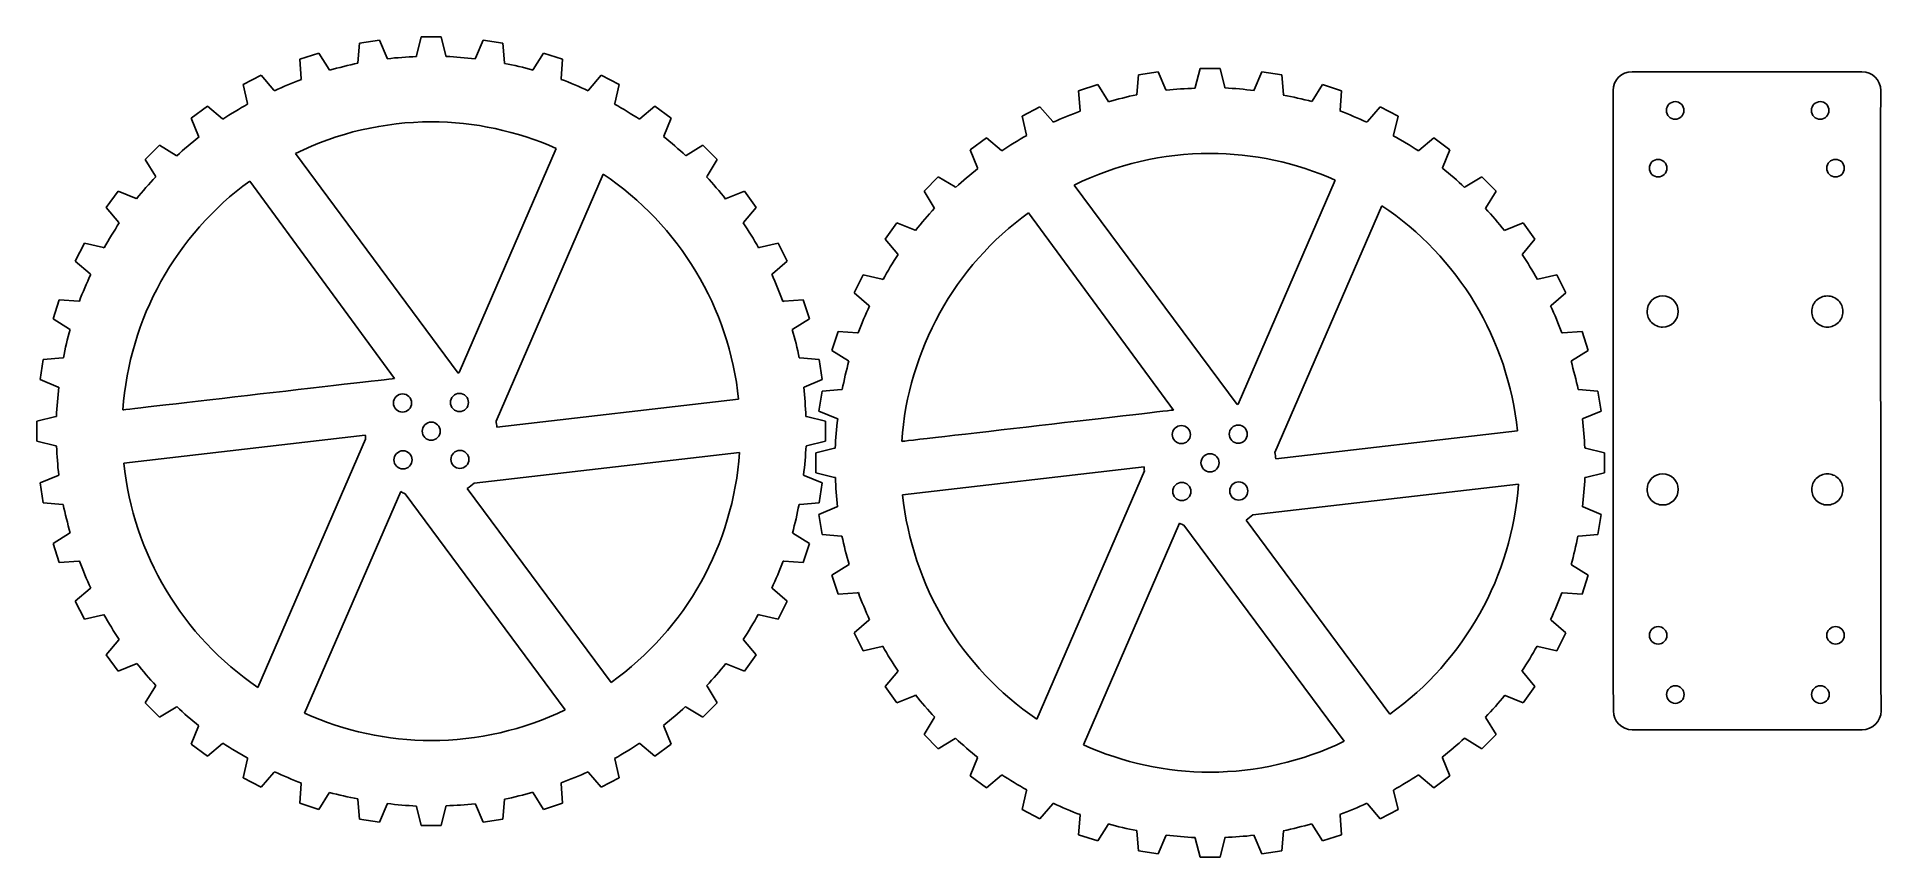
# Model space of a CAD drawing. Extents: x 3 to 297, y 165 to 295.
import ezdxf

# ---------------------------------------------------------------- set-up
doc = ezdxf.new("R2010")
doc.units = 0
doc.layers.add('Layer_1', color=7, linetype='CONTINUOUS')

msp = doc.modelspace()

# ---------------------------------------------------------------- linework, layer by layer
at = {"layer": 'Layer_1', "color": 3}
for p, q in [((54.038257, 294.44939), (53.769808, 291.346611)), ((57.203323, 294.950447), (54.038257, 294.44939)), ((58.417669, 292.082477), (57.203323, 294.950447)), ((63.860296, 295.474647), (63.109557, 292.451793)), ((63.86055, 295.474647), (63.860296, 295.474647)), ((67.06476, 295.474647), (63.86055, 295.474647)), ((67.815528, 292.451793), (67.06476, 295.474647)), ((73.721677, 294.950447), (72.507359, 292.082477)), ((76.886771, 294.44939), (73.721677, 294.950447)), ((77.155192, 291.346611), (76.886771, 294.44939)), ((47.546158, 292.890564), (44.497933, 291.90002)), ((44.497933, 291.90002), (44.718405, 288.793374)), ((49.193744, 290.248032), (47.546158, 292.890564)), ((53.769808, 291.346611), (53.774888, 291.282095)), ((58.440247, 291.98765), (58.417669, 292.082477)), ((67.822583, 292.360833), (67.815528, 292.451793)), ((72.507359, 292.082477), (72.477585, 291.957339)), ((77.146444, 291.235246), (77.155192, 291.346611)), ((83.379604, 292.890564), (81.731482, 290.248032)), ((86.427293, 291.90002), (83.379604, 292.890564)), ((86.206793, 288.793374), (86.427293, 291.90002)), ((38.329289, 289.345147), (35.47399, 287.889925)), ((40.370433, 286.992557), (38.329289, 289.345147)), ((49.23619, 290.145501), (49.193744, 290.248032)), ((86.184215, 288.699677), (86.206793, 288.793374)), ((92.595965, 289.345147), (90.554821, 286.992528)), ((95.451264, 287.889925), (92.595965, 289.345147)), ((178.286187, 289.410374), (178.017737, 286.307595)), ((181.451253, 289.911431), (178.286187, 289.410374)), ((182.665599, 287.043461), (181.451253, 289.911431)), ((188.108226, 290.435631), (187.357487, 287.412777)), ((188.10848, 290.435631), (188.108226, 290.435631)), ((191.31269, 290.435631), (188.10848, 290.435631)), ((192.063457, 287.412777), (191.31269, 290.435631)), ((197.969607, 289.911431), (196.755289, 287.043461)), ((201.134701, 289.410374), (197.969607, 289.911431)), ((201.403122, 286.307595), (201.134701, 289.410374)), ((35.47399, 287.889925), (36.177344, 284.856022)), ((40.432719, 286.89059), (40.370433, 286.992557)), ((94.74791, 284.856022), (95.451264, 287.889925)), ((171.794088, 287.851548), (168.745862, 286.861004)), ((168.745862, 286.861004), (168.966334, 283.754359)), ((173.441673, 285.209017), (171.794088, 287.851548)), ((182.688176, 286.948634), (182.665599, 287.043461)), ((187.357487, 287.412777), (187.348173, 287.287103)), ((192.070513, 287.321817), (192.063457, 287.412777)), ((201.394373, 286.19623), (201.403122, 286.307595)), ((207.627533, 287.851548), (205.979412, 285.209017)), ((210.675223, 286.861004), (207.627533, 287.851548)), ((210.454723, 283.754359), (210.675223, 286.861004)), ((29.780492, 284.401277), (27.188112, 282.517782)), ((27.188112, 282.517782), (28.357246, 279.631044)), ((32.164483, 282.397048), (29.780492, 284.401277)), ((94.699396, 284.739718), (94.74791, 284.856022)), ((101.144759, 284.401277), (98.760743, 282.397048)), ((103.737111, 282.517782), (101.144759, 284.401277)), ((102.568005, 279.631044), (103.737111, 282.517782)), ((162.577218, 284.306131), (159.72192, 282.850909)), ((159.72192, 282.850909), (160.425274, 279.817006)), ((164.618362, 281.953541), (162.577218, 284.306131)), ((168.966334, 283.754359), (168.996673, 283.629221)), ((173.484119, 285.106485), (173.441673, 285.209017)), ((210.432145, 283.660661), (210.454723, 283.754359)), ((216.843895, 284.306131), (214.802751, 281.953513)), ((219.699194, 282.850909), (216.843895, 284.306131)), ((218.995839, 279.817006), (219.699194, 282.850909)), ((32.2185, 282.33366), (32.164483, 282.397048)), ((98.760743, 282.397048), (98.69682, 282.322089)), ((102.534929, 279.577591), (102.568005, 279.631044)), ((160.425274, 279.817006), (160.456685, 279.740975)), ((164.680649, 281.851574), (164.618362, 281.953541)), ((218.947325, 279.700702), (218.995839, 279.817006)), ((22.110881, 278.181353), (19.844834, 275.915306)), ((24.778756, 276.574577), (22.110881, 278.181353)), ((24.87632, 276.490786), (24.778756, 276.574577)), ((106.14647, 276.574577), (106.062707, 276.502921)), ((108.814373, 278.181353), (106.14647, 276.574577)), ((111.08042, 275.915306), (108.814373, 278.181353)), ((154.028422, 279.362261), (151.436042, 277.478767)), ((151.436042, 277.478767), (152.605176, 274.592028)), ((156.412413, 277.358032), (154.028422, 279.362261)), ((156.46643, 277.294645), (156.412413, 277.358032)), ((223.008673, 277.358032), (222.944749, 277.283074)), ((225.392688, 279.362261), (223.008673, 277.358032)), ((227.985041, 277.478767), (225.392688, 279.362261)), ((226.815935, 274.592028), (227.985041, 277.478767)), ((19.844834, 275.915306), (21.451073, 273.246867)), ((109.474181, 273.246867), (111.08042, 275.915306)), ((226.782859, 274.538575), (226.815935, 274.592028)), ((15.508405, 270.837536), (13.62491, 268.245154)), ((18.395143, 269.668402), (15.508405, 270.837536)), ((109.390389, 273.149303), (109.474181, 273.246867)), ((115.416821, 270.837508), (112.530647, 269.668402)), ((117.300316, 268.245154), (115.416821, 270.837508)), ((146.35881, 273.142337), (144.092763, 270.876291)), ((144.092763, 270.876291), (145.699003, 268.207851)), ((149.026685, 271.535562), (146.35881, 273.142337)), ((149.124249, 271.45177), (149.026685, 271.535562)), ((233.062303, 273.142337), (230.3944, 271.535562)), ((235.32835, 270.876291), (233.062303, 273.142337)), ((233.72211, 268.207851), (235.32835, 270.876291)), ((13.62491, 268.245154), (15.628575, 265.861138)), ((18.448596, 269.635326), (18.395143, 269.668402)), ((115.296651, 265.861138), (117.300316, 268.245154)), ((145.699003, 268.207851), (145.770659, 268.124088)), ((233.638319, 268.110287), (233.72211, 268.207851)), ((115.232728, 265.806585), (115.296651, 265.861138)), ((139.756334, 265.79852), (137.87284, 263.20614)), ((142.643073, 264.629386), (139.756334, 265.79852)), ((239.664751, 265.798492), (236.778577, 264.629386)), ((241.548245, 263.20614), (239.664751, 265.798492)), ((10.135712, 262.552196), (8.681054, 259.696897)), ((13.169601, 261.848841), (10.135712, 262.552196)), ((120.789514, 262.552196), (117.755625, 261.848841)), ((122.244172, 259.696897), (120.789514, 262.552196)), ((137.87284, 263.20614), (139.876505, 260.822124)), ((142.696525, 264.59631), (142.643073, 264.629386)), ((236.778577, 264.629386), (236.67661, 264.566535)), ((239.544581, 260.822124), (241.548245, 263.20614)), ((8.681054, 259.696897), (11.033094, 257.655753)), ((13.286469, 261.800356), (13.169601, 261.848841)), ((119.892132, 257.655753), (122.244172, 259.696897)), ((239.480657, 260.76757), (239.544581, 260.822124)), ((119.790165, 257.593466), (119.892132, 257.655753)), ((134.383642, 257.513182), (132.928984, 254.657883)), ((137.417531, 256.809827), (134.383642, 257.513182)), ((137.534399, 256.761342), (137.417531, 256.809827)), ((242.003555, 256.809827), (241.926931, 256.777852)), ((245.037443, 257.513182), (242.003555, 256.809827)), ((246.492101, 254.657883), (245.037443, 257.513182)), ((6.125616, 253.527688), (5.135637, 250.479999)), ((9.23229, 253.307753), (6.125616, 253.527688)), ((9.326524, 253.28461), (9.23229, 253.307753)), ((124.799609, 253.527717), (121.692964, 253.307781)), ((125.789588, 250.480027), (124.799609, 253.527717)), ((132.928984, 254.657883), (135.281024, 252.616739)), ((244.140061, 252.616739), (246.492101, 254.657883)), ((5.135637, 250.479999), (7.778169, 248.831906)), ((123.147057, 248.831906), (125.789588, 250.480027)), ((244.038095, 252.554452), (244.140061, 252.616739)), ((123.044526, 248.78946), (123.147057, 248.831906)), ((130.373546, 248.488674), (129.383567, 245.440985)), ((133.48022, 248.268739), (130.373546, 248.488674)), ((133.574454, 248.245596), (133.48022, 248.268739)), ((245.940893, 248.268767), (245.815756, 248.238428)), ((249.047539, 248.488703), (245.940893, 248.268767)), ((250.037518, 245.441013), (249.047539, 248.488703)), ((6.67959, 244.256124), (3.576811, 243.987138)), ((6.790955, 244.247375), (6.67959, 244.256124)), ((127.348415, 243.987392), (124.245635, 244.256378)), ((129.383567, 245.440985), (132.026098, 243.792892)), ((247.394987, 243.792892), (250.037518, 245.441013)), ((3.576811, 243.987138), (3.075206, 240.822044)), ((127.850036, 240.822298), (127.348415, 243.987392)), ((247.292455, 243.750446), (247.394987, 243.792892)), ((3.075206, 240.822044), (5.943188, 239.607755)), ((124.886703, 239.585403), (124.982066, 239.60798)), ((124.982066, 239.60798), (127.850036, 240.822298)), ((127.824741, 238.948124), (127.323136, 235.78303)), ((130.92752, 239.21711), (127.824741, 238.948124)), ((131.038885, 239.208361), (130.92752, 239.21711)), ((251.596344, 238.948378), (248.493565, 239.217364)), ((252.097966, 235.783284), (251.596344, 238.948378)), ((127.323136, 235.78303), (130.191118, 234.568741)), ((249.229996, 234.568966), (252.097966, 235.783284)), ((5.573872, 234.916459), (2.551551, 234.16572)), ((2.551551, 234.16572), (2.551551, 230.960946)), ((5.665368, 234.923515), (5.573872, 234.916459)), ((128.3737, 234.165918), (125.351382, 234.916657)), ((128.3737, 230.961143), (128.3737, 234.165918)), ((249.134633, 234.546389), (249.229996, 234.568966)), ((2.551551, 230.960946), (5.573872, 230.210206)), ((125.259886, 230.203348), (125.351382, 230.210404)), ((125.351382, 230.210404), (128.3737, 230.961143)), ((129.821802, 229.877445), (126.799481, 229.126706)), ((129.913298, 229.884501), (129.821802, 229.877445)), ((252.621629, 229.126904), (249.599312, 229.877643)), ((126.799481, 229.126706), (126.799481, 225.921932)), ((252.621629, 225.922129), (252.621629, 229.126904)), ((5.943188, 225.518883), (3.075206, 224.304565)), ((3.075206, 224.304565), (3.576811, 221.139471)), ((6.038551, 225.54146), (5.943188, 225.518883)), ((124.982066, 225.519108), (124.856392, 225.548883)), ((127.850036, 224.304791), (124.982066, 225.519108)), ((126.799481, 225.921932), (129.821802, 225.171192)), ((127.348415, 221.139697), (127.850036, 224.304791)), ((249.507815, 225.164334), (249.599312, 225.17139)), ((249.599312, 225.17139), (252.621629, 225.922129)), ((3.576811, 221.139471), (6.67959, 220.870485)), ((124.134299, 220.87946), (124.245635, 220.870711)), ((124.245635, 220.870711), (127.348415, 221.139697)), ((130.191118, 220.479869), (127.323136, 219.265551)), ((127.323136, 219.265551), (127.824741, 216.100457)), ((130.286481, 220.502446), (130.191118, 220.479869)), ((252.097966, 219.265777), (249.229996, 220.480094)), ((251.596344, 216.100683), (252.097966, 219.265777)), ((7.778169, 216.294957), (5.135637, 214.646836)), ((7.8807, 216.337404), (7.778169, 216.294957)), ((123.147057, 216.294957), (123.086436, 216.319793)), ((125.789588, 214.646836), (123.147057, 216.294957)), ((127.824741, 216.100457), (130.92752, 215.831471)), ((130.92752, 215.831471), (130.991472, 215.836551)), ((248.382228, 215.840446), (248.493565, 215.831697)), ((248.493565, 215.831697), (251.596344, 216.100683)), ((5.135637, 214.646836), (6.125616, 211.599146)), ((121.598701, 211.84166), (121.692964, 211.819082)), ((124.799609, 211.599146), (125.789588, 214.646836)), ((6.125616, 211.599146), (9.23229, 211.819082)), ((121.692964, 211.819082), (124.799609, 211.599146)), ((132.026098, 211.255943), (129.383567, 209.607822)), ((129.383567, 209.607822), (130.373546, 206.560132)), ((132.12863, 211.29839), (132.026098, 211.255943)), ((250.037518, 209.607822), (247.394987, 211.255943)), ((249.047539, 206.560132), (250.037518, 209.607822)), ((11.033094, 207.47111), (8.681054, 205.429966)), ((11.135061, 207.533397), (11.033094, 207.47111)), ((122.244172, 205.429938), (119.892132, 207.471082)), ((130.373546, 206.560132), (133.48022, 206.780068)), ((133.48022, 206.780068), (133.605329, 206.810407)), ((245.846631, 206.802646), (245.940893, 206.780068)), ((245.940893, 206.780068), (249.047539, 206.560132)), ((8.681054, 205.429966), (10.135712, 202.574668)), ((10.135712, 202.574668), (13.169601, 203.278022)), ((117.638757, 203.326479), (117.755625, 203.277994)), ((117.755625, 203.277994), (120.789514, 202.574639)), ((120.789514, 202.574639), (122.244172, 205.429938)), ((135.281024, 202.432096), (132.928984, 200.390952)), ((132.928984, 200.390952), (134.383642, 197.535654)), ((135.382991, 202.494383), (135.281024, 202.432096)), ((244.140061, 202.432068), (244.032591, 202.497656)), ((246.492101, 200.390924), (244.140061, 202.432068)), ((245.037443, 197.535625), (246.492101, 200.390924)), ((15.628575, 199.265725), (13.62491, 196.881709)), ((15.692526, 199.320278), (15.628575, 199.265725)), ((117.300316, 196.881681), (115.296651, 199.265697)), ((134.383642, 197.535654), (137.417531, 198.239008)), ((241.886686, 198.287465), (242.003555, 198.23898)), ((242.003555, 198.23898), (245.037443, 197.535625)), ((13.62491, 196.881709), (15.508405, 194.289357)), ((15.508405, 194.289357), (18.395143, 195.458462)), ((112.477194, 195.491511), (112.530647, 195.458434)), ((112.530647, 195.458434), (115.416821, 194.289329)), ((115.416821, 194.289329), (117.300316, 196.881681)), ((139.876505, 194.226711), (137.87284, 191.842695)), ((139.940456, 194.281264), (139.876505, 194.226711)), ((239.544581, 194.226683), (239.469622, 194.290606)), ((241.548245, 191.842667), (239.544581, 194.226683)), ((21.451073, 191.879998), (19.844834, 189.211558)), ((21.534865, 191.977562), (21.451073, 191.879998)), ((109.474181, 191.879969), (109.402524, 191.963733)), ((111.08042, 189.21153), (109.474181, 191.879969)), ((137.87284, 191.842695), (139.756334, 189.250343)), ((239.664751, 189.250315), (241.548245, 191.842667)), ((19.844834, 189.211558), (22.110881, 186.945511)), ((22.110881, 186.945511), (24.778756, 188.552287)), ((106.048906, 188.636051), (106.14647, 188.552259)), ((106.14647, 188.552259), (108.814373, 186.945483)), ((108.814373, 186.945483), (111.08042, 189.21153)), ((139.756334, 189.250343), (142.643073, 190.419448)), ((142.643073, 190.419448), (142.744475, 190.481735)), ((236.725124, 190.452497), (236.778577, 190.41942)), ((236.778577, 190.41942), (239.664751, 189.250315)), ((28.357246, 185.49582), (27.188112, 182.609082)), ((28.390322, 185.549273), (28.357246, 185.49582)), ((103.737111, 182.609054), (102.568005, 185.495792)), ((145.699003, 186.840984), (144.092763, 184.172544)), ((145.782795, 186.938548), (145.699003, 186.840984)), ((233.72211, 186.840955), (233.650454, 186.924719)), ((235.32835, 184.172516), (233.72211, 186.840955)), ((27.188112, 182.609082), (29.780492, 180.725559)), ((29.780492, 180.725559), (32.164483, 182.729817)), ((98.706189, 182.793712), (98.760743, 182.729789)), ((98.760743, 182.729789), (101.144759, 180.725559)), ((101.144759, 180.725559), (103.737111, 182.609054)), ((144.092763, 184.172544), (146.35881, 181.906497)), ((146.35881, 181.906497), (149.026685, 183.513273)), ((230.296836, 183.597037), (230.3944, 183.513245)), ((230.3944, 183.513245), (233.062303, 181.906469)), ((233.062303, 181.906469), (235.32835, 184.172516)), ((36.177344, 180.270815), (35.47399, 177.236931)), ((36.22583, 180.387118), (36.177344, 180.270815)), ((94.74791, 180.270815), (94.715934, 180.347438)), ((95.451264, 177.236931), (94.74791, 180.270815)), ((152.605176, 180.456806), (151.436042, 177.570068)), ((152.638252, 180.510259), (152.605176, 180.456806)), ((226.815935, 180.456778), (226.753084, 180.558745)), ((227.985041, 177.57004), (226.815935, 180.456778)), ((35.47399, 177.236931), (38.329289, 175.781737)), ((38.329289, 175.781737), (40.370433, 178.134313)), ((90.493071, 178.235744), (90.554821, 178.134313)), ((90.554821, 178.134313), (92.595965, 175.781737)), ((92.595965, 175.781737), (95.451264, 177.236931)), ((151.436042, 177.570068), (154.028422, 175.686545)), ((154.028422, 175.686545), (156.412413, 177.690803)), ((156.412413, 177.690803), (156.476364, 177.765761)), ((222.954119, 177.754698), (223.008673, 177.690775)), ((223.008673, 177.690775), (225.392688, 175.686545)), ((225.392688, 175.686545), (227.985041, 177.57004)), ((44.718433, 176.33351), (44.497961, 173.226864)), ((44.741011, 176.427208), (44.718433, 176.33351)), ((47.546187, 172.23632), (49.193772, 174.878852)), ((53.77881, 173.891638), (53.770062, 173.780274)), ((53.770062, 173.780274), (54.038511, 170.677494)), ((76.886743, 170.677494), (77.155164, 173.780274)), ((77.155164, 173.780274), (77.150366, 173.844225)), ((81.689064, 174.981383), (81.73151, 174.878852)), ((81.73151, 174.878852), (83.379632, 172.23632)), ((86.206821, 176.33351), (86.17651, 176.458083)), ((86.427321, 173.226864), (86.206821, 176.33351)), ((160.425274, 175.231801), (159.72192, 172.197912)), ((160.47376, 175.348104), (160.425274, 175.231801)), ((219.699194, 172.197912), (218.995839, 175.231801)), ((44.497961, 173.226864), (47.546187, 172.23632)), ((54.038511, 170.677494), (57.203577, 170.176437)), ((57.203577, 170.176437), (58.417923, 173.044407)), ((63.102699, 172.766052), (63.109754, 172.675091)), ((63.109754, 172.675091), (63.860494, 169.652774)), ((67.064704, 169.652774), (67.815471, 172.675091)), ((67.815471, 172.675091), (67.824785, 172.800765)), ((72.484753, 173.139234), (72.507331, 173.044407)), ((72.507331, 173.044407), (73.721649, 170.176437)), ((73.721649, 170.176437), (76.886743, 170.677494)), ((83.379632, 172.23632), (86.427321, 173.226864)), ((159.72192, 172.197912), (162.577218, 170.742718)), ((162.577218, 170.742718), (164.618362, 173.095294)), ((164.618362, 173.095294), (164.683951, 173.202228)), ((168.966363, 171.29449), (168.745891, 168.187844)), ((168.98894, 171.388188), (168.966363, 171.29449)), ((210.675251, 168.187844), (210.454751, 171.29449)), ((214.741001, 173.196724), (214.802751, 173.095294)), ((214.802751, 173.095294), (216.843895, 170.742718)), ((216.843895, 170.742718), (219.699194, 172.197912)), ((63.860494, 169.652774), (67.064704, 169.652774)), ((168.745891, 168.187844), (171.794116, 167.197301)), ((171.794116, 167.197301), (173.441701, 169.839832)), ((178.02674, 168.852619), (178.017991, 168.741254)), ((178.017991, 168.741254), (178.286441, 165.638475)), ((181.451507, 165.137417), (182.665853, 168.005388)), ((187.350629, 167.727032), (187.357684, 167.636072)), ((196.732683, 168.100214), (196.755261, 168.005388)), ((196.755261, 168.005388), (197.969578, 165.137417)), ((201.134672, 165.638475), (201.403094, 168.741254)), ((205.936994, 169.942364), (205.97944, 169.839832)), ((205.97944, 169.839832), (207.627561, 167.197301)), ((207.627561, 167.197301), (210.675251, 168.187844)), ((178.286441, 165.638475), (181.451507, 165.137417)), ((187.357684, 167.636072), (188.108423, 164.613754)), ((191.312633, 164.613754), (192.063401, 167.636072)), ((197.969578, 165.137417), (201.134672, 165.638475)), ((188.108423, 164.613754), (191.312633, 164.613754))]:
    msp.add_line(p, q, dxfattribs=at)
at = {"layer": 'Layer_1', "color": 5}
for p, q in [((293.695289, 289.920904), (257.027031, 289.920904)), ((254.011345, 286.921001), (254.015296, 281.573883)), ((296.689808, 281.573883), (296.710975, 286.921001)), ((65.462133, 281.924382), (65.462133, 281.924382)), ((254.015296, 281.573883), (254.035899, 193.119086)), ((296.710495, 193.119086), (296.689808, 281.573883)), ((69.777593, 241.84112), (43.786704, 276.87362)), ((85.414482, 277.675075), (69.920369, 241.918844)), ((189.710063, 276.885366), (189.710063, 276.885366)), ((36.509548, 272.466635), (59.608774, 240.98054)), ((36.509548, 272.466635), (36.509548, 272.466635)), ((75.802388, 234.189709), (92.873503, 273.584518)), ((92.873503, 273.584518), (92.873503, 273.584518)), ((194.025523, 236.802106), (168.034634, 271.834604)), ((209.662412, 272.636059), (194.168299, 236.87983)), ((200.050318, 229.150695), (217.121432, 268.545502)), ((217.121432, 268.545502), (217.121432, 268.545502)), ((160.757478, 267.42762), (183.856703, 235.941526)), ((160.757478, 267.42762), (160.757478, 267.42762)), ((69.920369, 241.918844), (69.777593, 241.84112)), ((114.504848, 237.659603), (75.936331, 233.216804)), ((194.168299, 236.87983), (194.025523, 236.802106)), ((16.419954, 227.467627), (54.947154, 231.906559)), ((54.947154, 231.906559), (54.947154, 231.906559)), ((72.312626, 224.272222), (114.652027, 229.15049)), ((114.652027, 229.15049), (114.652027, 229.15049)), ((140.667884, 222.428613), (179.195084, 226.867545)), ((179.195084, 226.867545), (179.195084, 226.867545)), ((196.560556, 219.233208), (238.899957, 224.111476)), ((238.899957, 224.111476), (238.899957, 224.111476)), ((45.268371, 187.569025), (60.588833, 222.927264)), ((60.588833, 222.927264), (60.588833, 222.927264)), ((61.284482, 222.591025), (86.853703, 188.126301)), ((94.167774, 192.483643), (71.207444, 223.431624)), ((169.516301, 182.530011), (184.836762, 217.88825)), ((184.836762, 217.88825), (184.836762, 217.88825)), ((218.415703, 187.444629), (195.455373, 218.39261)), ((254.035899, 193.119086), (254.05255, 187.932298)), ((296.752179, 187.932298), (296.710495, 193.119086)), ((257.068235, 184.932395), (293.736494, 184.932395))]:
    msp.add_line(p, q, dxfattribs=at)
at = {"layer": 'Layer_1', "color": 1}
for p, q in [((263.903937, 282.339668), (263.903937, 282.339668)), ((287.040715, 282.339668), (287.040715, 282.339668)), ((261.190825, 273.132306), (261.190825, 273.132306)), ((289.497121, 273.132306), (289.497121, 273.132306)), ((261.915204, 249.173959), (261.915204, 249.173959)), ((288.188485, 249.173959), (288.188485, 249.173959)), ((61.909161, 236.040683), (61.909427, 236.0407)), ((70.984466, 238.160547), (70.984728, 238.160536)), ((66.485197, 233.585528), (66.485177, 233.585528)), ((195.232395, 233.121533), (195.232658, 233.121522)), ((186.15737, 231.001669), (186.157354, 231.001686)), ((61.985672, 229.010511), (61.985655, 229.010494)), ((71.05948, 227.041889), (71.059469, 227.041627)), ((190.733127, 228.546514), (190.733107, 228.546514)), ((186.233602, 223.971214), (186.233585, 223.97148)), ((195.307407, 222.002875), (195.307396, 222.002613)), ((261.915204, 220.793012), (261.915204, 220.793012)), ((288.188485, 220.793012), (288.188485, 220.793012)), ((261.190853, 198.599531), (261.190853, 198.599531)), ((289.497149, 198.599531), (289.497149, 198.599531)), ((263.945029, 191.949184), (263.945029, 191.949184)), ((287.081807, 191.949184), (287.081807, 191.949184))]:
    msp.add_line(p, q, dxfattribs=at)
at = {"layer": 'Layer_1', "color": 3}
for points in [[(53.774888, 291.282095), (52.247759, 290.962503), (50.733704, 290.583349), (49.23619, 290.145501)], [(63.100244, 292.326119), (61.543099, 292.273962), (59.988584, 292.161053), (58.440247, 291.98765)], [(63.109557, 292.451793), (63.109557, 292.451793), (63.100244, 292.326119), (63.100244, 292.326119)], [(72.477585, 291.957339), (70.931758, 292.152346), (69.378909, 292.286947), (67.822583, 292.360833)], [(44.748744, 288.668237), (43.287512, 288.132007), (41.847744, 287.539008), (40.432719, 286.89059)], [(44.718405, 288.793374), (44.718405, 288.793374), (44.748744, 288.668237), (44.748744, 288.668237)], [(81.706647, 290.187383), (80.200811, 290.595948), (78.679582, 290.945502), (77.146444, 291.235246)], [(81.731482, 290.248032), (81.731482, 290.248032), (81.706647, 290.187383), (81.706647, 290.187383)], [(90.489205, 286.885594), (89.078351, 287.546055), (87.642262, 288.151209), (86.184215, 288.699677)], [(90.554821, 286.992528), (90.554821, 286.992528), (90.489205, 286.885594), (90.489205, 286.885594)], [(178.022817, 286.243079), (176.495689, 285.923487), (174.981634, 285.544333), (173.484119, 285.106485)], [(178.017737, 286.307595), (178.017737, 286.307595), (178.022817, 286.243079), (178.022817, 286.243079)], [(187.348173, 287.287103), (185.791029, 287.234946), (184.236514, 287.122037), (182.688176, 286.948634)], [(196.725515, 286.918324), (195.179688, 287.113331), (193.626839, 287.247931), (192.070513, 287.321817)], [(196.755289, 287.043461), (196.755289, 287.043461), (196.725515, 286.918324), (196.725515, 286.918324)], [(205.954576, 285.148367), (204.448741, 285.556932), (202.927512, 285.906487), (201.394373, 286.19623)], [(36.208756, 284.779991), (34.847298, 284.01686), (33.516196, 283.200794), (32.2185, 282.33366)], [(36.177344, 284.856022), (36.177344, 284.856022), (36.208756, 284.779991), (36.208756, 284.779991)], [(98.69682, 282.322089), (97.396299, 283.179655), (96.06281, 283.986145), (94.699396, 284.739718)], [(168.996673, 283.629221), (167.535442, 283.092992), (166.095673, 282.499992), (164.680649, 281.851574)], [(205.979412, 285.209017), (205.979412, 285.209017), (205.954576, 285.148367), (205.954576, 285.148367)], [(214.737134, 281.846579), (213.326281, 282.507039), (211.890191, 283.112194), (210.432145, 283.660661)], [(28.420068, 279.529077), (27.199779, 278.562757), (26.017631, 277.549223), (24.87632, 276.490786)], [(28.357246, 279.631044), (28.357246, 279.631044), (28.420068, 279.529077), (28.420068, 279.529077)], [(106.062707, 276.502921), (104.927292, 277.573386), (103.750468, 278.599059), (102.534929, 279.577591)], [(160.456685, 279.740975), (159.095228, 278.977845), (157.764126, 278.161778), (156.46643, 277.294645)], [(214.802751, 281.953513), (214.802751, 281.953513), (214.737134, 281.846579), (214.737134, 281.846579)], [(222.944749, 277.283074), (221.644229, 278.14064), (220.31074, 278.947129), (218.947325, 279.700702)], [(152.667998, 274.490061), (151.447709, 273.523741), (150.265561, 272.510207), (149.124249, 271.45177)], [(152.605176, 274.592028), (152.605176, 274.592028), (152.667998, 274.490061), (152.667998, 274.490061)], [(230.310636, 271.463905), (229.175222, 272.53437), (227.998397, 273.560043), (226.782859, 274.538575)], [(21.52273, 273.163103), (20.452447, 272.027679), (19.426953, 270.850854), (18.448596, 269.635326)], [(21.451073, 273.246867), (21.451073, 273.246867), (21.52273, 273.163103), (21.52273, 273.163103)], [(112.42868, 269.605551), (111.46236, 270.825842), (110.448826, 272.00799), (109.390389, 273.149303)], [(230.3944, 271.535562), (230.3944, 271.535562), (230.310636, 271.463905), (230.310636, 271.463905)], [(112.530647, 269.668402), (112.530647, 269.668402), (112.42868, 269.605551), (112.42868, 269.605551)], [(145.770659, 268.124088), (144.700377, 266.988663), (143.674883, 265.811839), (142.696525, 264.59631)], [(236.67661, 264.566535), (235.71029, 265.786826), (234.696756, 266.968974), (233.638319, 268.110287)], [(15.703561, 265.797215), (14.84619, 264.496871), (14.039879, 263.16357), (13.286469, 261.800356)], [(15.628575, 265.861138), (15.628575, 265.861138), (15.703561, 265.797215), (15.703561, 265.797215)], [(117.679002, 261.816866), (116.915877, 263.17814), (116.099829, 264.509063), (115.232728, 265.806585)], [(117.755625, 261.848841), (117.755625, 261.848841), (117.679002, 261.816866), (117.679002, 261.816866)], [(139.951491, 260.758201), (139.09412, 259.457856), (138.287809, 258.124556), (137.534399, 256.761342)], [(139.876505, 260.822124), (139.876505, 260.822124), (139.951491, 260.758201), (139.951491, 260.758201)], [(241.926931, 256.777852), (241.163807, 258.139126), (240.347759, 259.470049), (239.480657, 260.76757)], [(11.140592, 257.590164), (10.480123, 256.179125), (9.874973, 254.742847), (9.326524, 253.28461)], [(11.033094, 257.655753), (11.033094, 257.655753), (11.140592, 257.590164), (11.140592, 257.590164)], [(121.567826, 253.277442), (121.031592, 254.738674), (120.438588, 256.178442), (119.790165, 257.593466)], [(121.692964, 253.307781), (121.692964, 253.307781), (121.567826, 253.277442), (121.567826, 253.277442)], [(135.388522, 252.55115), (134.728053, 251.140111), (134.122903, 249.703833), (133.574454, 248.245596)], [(135.281024, 252.616739), (135.281024, 252.616739), (135.388522, 252.55115), (135.388522, 252.55115)], [(245.815756, 248.238428), (245.279521, 249.69966), (244.686517, 251.139428), (244.038095, 252.554452)], [(7.838818, 248.80707), (7.430266, 247.301402), (7.080712, 245.780343), (6.790955, 244.247375)], [(7.778169, 248.831906), (7.778169, 248.831906), (7.838818, 248.80707), (7.838818, 248.80707)], [(124.181684, 244.251298), (123.861892, 245.778254), (123.48255, 247.29213), (123.044526, 248.78946)], [(124.245635, 244.256378), (124.245635, 244.256378), (124.181684, 244.251298), (124.181684, 244.251298)], [(132.086748, 243.768056), (131.678196, 242.262388), (131.328641, 240.741329), (131.038885, 239.208361)], [(132.026098, 243.792892), (132.026098, 243.792892), (132.086748, 243.768056), (132.086748, 243.768056)], [(248.429613, 239.212284), (248.109822, 240.73924), (247.73048, 242.253116), (247.292455, 243.750446)], [(6.068862, 239.57798), (5.873869, 238.032331), (5.739268, 236.479661), (5.665368, 234.923515)], [(5.943188, 239.607755), (5.943188, 239.607755), (6.068862, 239.57798), (6.068862, 239.57798)], [(125.225144, 234.926535), (125.172967, 236.483301), (125.060067, 238.037439), (124.886703, 239.585403)], [(248.493565, 239.217364), (248.493565, 239.217364), (248.429613, 239.212284), (248.429613, 239.212284)], [(125.351382, 234.916657), (125.351382, 234.916657), (125.225144, 234.926535), (125.225144, 234.926535)], [(130.316791, 234.538966), (130.121798, 232.993317), (129.987198, 231.440647), (129.913298, 229.884501)], [(130.191118, 234.568741), (130.191118, 234.568741), (130.316791, 234.538966), (130.316791, 234.538966)], [(249.473074, 229.887521), (249.420897, 231.444287), (249.307997, 232.998425), (249.134633, 234.546389)], [(5.573872, 230.210206), (5.573872, 230.210206), (5.700082, 230.200328), (5.700082, 230.200328)], [(5.700082, 230.200328), (5.752268, 228.643561), (5.865177, 227.089423), (6.038551, 225.54146)], [(124.856392, 225.548883), (125.051385, 227.094532), (125.185986, 228.647202), (125.259886, 230.203348)], [(249.599312, 229.877643), (249.599312, 229.877643), (249.473074, 229.887521), (249.473074, 229.887521)], [(129.821802, 225.171192), (129.821802, 225.171192), (129.948011, 225.161314), (129.948011, 225.161314)], [(129.948011, 225.161314), (130.000198, 223.604547), (130.113107, 222.050409), (130.286481, 220.502446)], [(249.104322, 220.509869), (249.299315, 222.055518), (249.433915, 223.608188), (249.507815, 225.164334)], [(6.67959, 220.870485), (6.67959, 220.870485), (6.743542, 220.875565), (6.743542, 220.875565)], [(6.743542, 220.875565), (7.063334, 219.348609), (7.442676, 217.834733), (7.8807, 216.337404)], [(123.086436, 216.319793), (123.494987, 217.825451), (123.844542, 219.346501), (124.134299, 220.87946)], [(249.229996, 220.480094), (249.229996, 220.480094), (249.104322, 220.509869), (249.104322, 220.509869)], [(130.991472, 215.836551), (131.311263, 214.309595), (131.690605, 212.795719), (132.12863, 211.29839)], [(247.334365, 211.280779), (247.742917, 212.786437), (248.092471, 214.307487), (248.382228, 215.840446)], [(9.23229, 211.819082), (9.23229, 211.819082), (9.3574, 211.849421), (9.3574, 211.849421)], [(9.3574, 211.849421), (9.893634, 210.388189), (10.486638, 208.948421), (11.135061, 207.533397)], [(119.784662, 207.53667), (120.445108, 208.947525), (121.050248, 210.383614), (121.598701, 211.84166)], [(247.394987, 211.255943), (247.394987, 211.255943), (247.334365, 211.280779), (247.334365, 211.280779)], [(119.892132, 207.471082), (119.892132, 207.471082), (119.784662, 207.53667), (119.784662, 207.53667)], [(133.605329, 206.810407), (134.141564, 205.349175), (134.734568, 203.909407), (135.382991, 202.494383)], [(244.032591, 202.497656), (244.693037, 203.908511), (245.298178, 205.3446), (245.846631, 206.802646)], [(13.169601, 203.278022), (13.169601, 203.278022), (13.246224, 203.309998), (13.246224, 203.309998)], [(13.246224, 203.309998), (14.009358, 201.948722), (14.825415, 200.6178), (15.692526, 199.320278)], [(115.221693, 199.32962), (116.079055, 200.629965), (116.885356, 201.963265), (117.638757, 203.326479)], [(115.296651, 199.265697), (115.296651, 199.265697), (115.221693, 199.32962), (115.221693, 199.32962)], [(137.417531, 198.239008), (137.417531, 198.239008), (137.494154, 198.270984), (137.494154, 198.270984)], [(137.494154, 198.270984), (138.257288, 196.909708), (139.073345, 195.578786), (139.940456, 194.281264)], [(239.469622, 194.290606), (240.326984, 195.590951), (241.133286, 196.924251), (241.886686, 198.287465)], [(18.395143, 195.458462), (18.395143, 195.458462), (18.496545, 195.520749), (18.496545, 195.520749)], [(18.496545, 195.520749), (19.462887, 194.300649), (20.47643, 193.118689), (21.534865, 191.977562)], [(109.402524, 191.963733), (110.472989, 193.099148), (111.498662, 194.275972), (112.477194, 195.491511)], [(24.778756, 188.552287), (24.778756, 188.552287), (24.862547, 188.623943), (24.862547, 188.623943)], [(24.862547, 188.623943), (25.997961, 187.553479), (27.174784, 186.527806), (28.390322, 185.549273)], [(102.505154, 185.597759), (103.725445, 186.56408), (104.907593, 187.577613), (106.048906, 188.636051)], [(142.744475, 190.481735), (143.710816, 189.261635), (144.724359, 188.079675), (145.782795, 186.938548)], [(233.650454, 186.924719), (234.720919, 188.060134), (235.746592, 189.236958), (236.725124, 190.452497)], [(102.568005, 185.495792), (102.568005, 185.495792), (102.505154, 185.597759), (102.505154, 185.597759)], [(32.164483, 182.729817), (32.164483, 182.729817), (32.228434, 182.804775), (32.228434, 182.804775)], [(32.228434, 182.804775), (33.528945, 181.9472), (34.862424, 181.140701), (36.22583, 180.387118)], [(94.715934, 180.347438), (96.077391, 181.11055), (97.408492, 181.926598), (98.706189, 182.793712)], [(149.026685, 183.513273), (149.026685, 183.513273), (149.110477, 183.584929), (149.110477, 183.584929)], [(149.110477, 183.584929), (150.245891, 182.514465), (151.422714, 181.488792), (152.638252, 180.510259)], [(226.753084, 180.558745), (227.973375, 181.525066), (229.155523, 182.538599), (230.296836, 183.597037)], [(40.370433, 178.134313), (40.370433, 178.134313), (40.436021, 178.241247), (40.436021, 178.241247)], [(40.436021, 178.241247), (41.846876, 177.580801), (43.282965, 176.975661), (44.741011, 176.427208)], [(86.17651, 176.458083), (87.637923, 176.994304), (89.077871, 177.587308), (90.493071, 178.235744)], [(156.476364, 177.765761), (157.776874, 176.908186), (159.110354, 176.101687), (160.47376, 175.348104)], [(218.963864, 175.308424), (220.32532, 176.071536), (221.656422, 176.887584), (222.954119, 177.754698)], [(49.193772, 174.878852), (49.193772, 174.878852), (49.218607, 174.939501), (49.218607, 174.939501)], [(49.218607, 174.939501), (50.724443, 174.530936), (52.245672, 174.181382), (53.77881, 173.891638)], [(77.150366, 173.844225), (78.677503, 174.164003), (80.191558, 174.543345), (81.689064, 174.981383)], [(218.995839, 175.231801), (218.995839, 175.231801), (218.963864, 175.308424), (218.963864, 175.308424)], [(58.417923, 173.044407), (58.417923, 173.044407), (58.447669, 173.169545), (58.447669, 173.169545)], [(58.447669, 173.169545), (59.993505, 172.974537), (61.546364, 172.839937), (63.102699, 172.766052)], [(67.824785, 172.800765), (69.381919, 172.852923), (70.936425, 172.965832), (72.484753, 173.139234)], [(164.683951, 173.202228), (166.094805, 172.541782), (167.530894, 171.936641), (168.98894, 171.388188)], [(210.42444, 171.419063), (211.885853, 171.955285), (213.3258, 172.548289), (214.741001, 173.196724)], [(210.454751, 171.29449), (210.454751, 171.29449), (210.42444, 171.419063), (210.42444, 171.419063)], [(173.441701, 169.839832), (173.441701, 169.839832), (173.466537, 169.900482), (173.466537, 169.900482)], [(173.466537, 169.900482), (174.972373, 169.491917), (176.493601, 169.142362), (178.02674, 168.852619)], [(182.665853, 168.005388), (182.665853, 168.005388), (182.695599, 168.130525), (182.695599, 168.130525)], [(182.695599, 168.130525), (184.241435, 167.935517), (185.794294, 167.800917), (187.350629, 167.727032)], [(192.063401, 167.636072), (192.063401, 167.636072), (192.072714, 167.761745), (192.072714, 167.761745)], [(192.072714, 167.761745), (193.629849, 167.813903), (195.184355, 167.926812), (196.732683, 168.100214)], [(201.398296, 168.805206), (202.925432, 169.124984), (204.439487, 169.504326), (205.936994, 169.942364)], [(201.403094, 168.741254), (201.403094, 168.741254), (201.398296, 168.805206), (201.398296, 168.805206)]]:
    msp.add_open_spline(points, degree=3, dxfattribs=at)
at = {"layer": 'Layer_1', "color": 5}
for points in [[(257.027031, 289.920904), (255.356332, 289.920904), (254.011345, 288.582945), (254.011345, 286.921001)], [(296.710975, 286.921001), (296.717466, 288.582931), (295.365988, 289.920904), (293.695289, 289.920904)], [(43.786704, 276.87362), (50.533131, 280.185357), (57.946702, 281.912867), (65.462133, 281.924382)], [(65.462133, 281.924382), (72.336248, 281.912811), (79.132139, 280.465378), (85.414482, 277.675075)], [(168.034634, 271.834604), (174.78106, 275.146341), (182.194632, 276.873851), (189.710063, 276.885366)], [(189.710063, 276.885366), (196.584178, 276.873795), (203.380069, 275.426362), (209.662412, 272.636059)], [(16.272775, 235.977304), (17.29322, 250.533706), (24.702019, 263.892666), (36.509548, 272.466635)], [(92.873503, 273.584518), (105.065096, 265.419838), (112.992332, 252.254439), (114.504848, 237.659603)], [(217.121432, 268.545502), (229.313025, 260.380823), (237.240262, 247.215424), (238.752778, 232.620589)], [(140.520705, 230.93829), (141.54115, 245.494692), (148.949949, 258.853652), (160.757478, 267.42762)], [(59.608774, 240.98054), (60.294241, 241.048781), (16.272775, 235.977304), (16.272775, 235.977304)], [(183.856703, 235.941526), (184.54217, 236.009767), (140.520705, 230.93829), (140.520705, 230.93829)], [(75.936331, 233.216804), (75.906843, 233.543013), (75.862147, 233.867668), (75.802388, 234.189709)], [(238.752778, 232.620589), (238.752778, 232.620589), (200.184261, 228.17779), (200.184261, 228.17779)], [(54.986298, 231.299669), (54.986298, 231.299669), (37.819793, 191.683825), (37.819793, 191.683825)], [(54.947154, 231.906559), (54.954355, 231.703928), (54.967408, 231.501546), (54.986298, 231.299669)], [(37.819793, 191.683825), (25.751649, 199.865783), (17.918186, 212.96453), (16.419954, 227.467627)], [(114.652027, 229.15049), (113.623818, 214.487944), (106.11459, 201.046414), (94.167774, 192.483643)], [(179.195084, 226.867545), (179.202285, 226.664914), (179.215338, 226.462532), (179.234228, 226.260655)], [(200.184261, 228.17779), (200.154773, 228.503999), (200.110077, 228.828654), (200.050318, 229.150695)], [(71.207444, 223.431624), (71.593936, 223.687196), (71.963133, 223.968006), (72.312626, 224.272222)], [(179.234228, 226.260655), (179.234228, 226.260655), (162.067723, 186.644811), (162.067723, 186.644811)], [(238.899957, 224.111476), (237.871747, 209.44893), (230.362519, 196.0074), (218.415703, 187.444629)], [(60.588833, 222.927264), (60.816523, 222.80671), (61.048563, 222.694554), (61.284482, 222.591025)], [(162.067723, 186.644811), (149.999578, 194.826769), (142.166116, 207.925516), (140.667884, 222.428613)], [(184.836762, 217.88825), (185.064453, 217.767696), (185.296492, 217.65554), (185.532412, 217.552011)], [(195.455373, 218.39261), (195.841865, 218.648182), (196.211062, 218.928992), (196.560556, 219.233208)], [(185.532412, 217.552011), (185.532412, 217.552011), (211.101632, 183.087287), (211.101632, 183.087287)], [(65.462133, 183.20285), (58.498248, 183.217459), (51.616267, 184.70544), (45.268371, 187.569025)], [(86.853703, 188.126301), (80.183099, 184.900373), (72.871812, 183.217618), (65.462133, 183.20285)], [(254.05255, 187.932298), (254.05255, 186.270354), (255.397536, 184.932395), (257.068235, 184.932395)], [(293.736494, 184.932395), (295.407165, 184.932395), (296.7655, 186.270405), (296.752179, 187.932298)], [(189.710063, 178.163836), (182.746178, 178.178445), (175.864197, 179.666426), (169.516301, 182.530011)], [(211.101632, 183.087287), (204.431029, 179.861359), (197.119742, 178.178604), (189.710063, 178.163836)]]:
    msp.add_open_spline(points, degree=3, dxfattribs=at)
at = {"layer": 'Layer_1', "color": 1}
for points in [[(262.503553, 283.740068), (262.503555, 284.513481), (263.130525, 285.140457), (263.903937, 285.140466)], [(263.903937, 282.339668), (263.130524, 282.339677), (262.503553, 282.966655), (262.503553, 283.740068)], [(263.903937, 285.140466), (264.275348, 285.140469), (264.631548, 284.992929), (264.894176, 284.730303)], [(264.894177, 282.749831), (264.631549, 282.487205), (264.275348, 282.339665), (263.903937, 282.339668)], [(264.894176, 284.730303), (265.156805, 284.467678), (265.304348, 284.111479), (265.304349, 283.740068)], [(265.304349, 283.740068), (265.304349, 283.368657), (265.156806, 283.012458), (264.894177, 282.749831)], [(285.640328, 283.740068), (285.64033, 284.513482), (286.267302, 285.140459), (287.040715, 285.140466)], [(287.040715, 282.339668), (286.267301, 282.339675), (285.640328, 282.966654), (285.640328, 283.740068)], [(287.040715, 285.140466), (287.412126, 285.14047), (287.768327, 284.99293), (288.030956, 284.730304)], [(288.030957, 282.74983), (287.768328, 282.487204), (287.412127, 282.339664), (287.040715, 282.339668)], [(288.030956, 284.730304), (288.293585, 284.467679), (288.441129, 284.11148), (288.44113, 283.740068)], [(288.44113, 283.740068), (288.44113, 283.368657), (288.293586, 283.012457), (288.030957, 282.74983)], [(261.190825, 273.132306), (260.417409, 273.132314), (259.790437, 273.759294), (259.790438, 274.532709)], [(259.790438, 274.532709), (259.790442, 275.306121), (260.417413, 275.933096), (261.190825, 275.933105)], [(261.190825, 275.933105), (261.562235, 275.933108), (261.918435, 275.785569), (262.181064, 275.522943)], [(262.181064, 275.522943), (262.443693, 275.260318), (262.591238, 274.90412), (262.59124, 274.532709)], [(262.59124, 274.532709), (262.59124, 274.161297), (262.443696, 273.805097), (262.181067, 273.54247)], [(289.497121, 273.132306), (288.723706, 273.132314), (288.096733, 273.759294), (288.096734, 274.532709)], [(288.096734, 274.532709), (288.096738, 275.306121), (288.723709, 275.933096), (289.497121, 275.933105)], [(289.497121, 275.933105), (289.868532, 275.933108), (290.224732, 275.785569), (290.487361, 275.522943)], [(290.487361, 275.522943), (290.749989, 275.260318), (290.897534, 274.90412), (290.897536, 274.532709)], [(290.897536, 274.532709), (290.897536, 274.161297), (290.749993, 273.805097), (290.487364, 273.54247)], [(262.181067, 273.54247), (261.918438, 273.279843), (261.562237, 273.132302), (261.190825, 273.132306)], [(290.487364, 273.54247), (290.224734, 273.279843), (289.868533, 273.132302), (289.497121, 273.132306)], [(259.429278, 251.659882), (259.429279, 253.032819), (260.542265, 254.145804), (261.915202, 254.145803)], [(261.915202, 254.145803), (263.288137, 254.145802), (264.401121, 253.032818), (264.401122, 251.659882)], [(285.702558, 251.659882), (285.702559, 252.31919), (285.964469, 252.951495), (286.43067, 253.417695)], [(286.43067, 253.417695), (286.896872, 253.883896), (287.529177, 254.145804), (288.188485, 254.145803)], [(288.188485, 254.145803), (288.847793, 254.145804), (289.480097, 253.883896), (289.946299, 253.417695)], [(289.946299, 253.417695), (290.412501, 252.951495), (290.67441, 252.31919), (290.674411, 251.659882)], [(260.157389, 249.902068), (259.691187, 250.368269), (259.429278, 251.000574), (259.429278, 251.659882)], [(264.401122, 251.659882), (264.401123, 250.286947), (263.28814, 249.173962), (261.915204, 249.173959)], [(286.430669, 249.902068), (285.964467, 250.368269), (285.702558, 251.000574), (285.702558, 251.659882)], [(290.674411, 251.659882), (290.674411, 251.000574), (290.412502, 250.368269), (289.9463, 249.902068)], [(261.915204, 249.173959), (261.255896, 249.173958), (260.623591, 249.435867), (260.157389, 249.902068)], [(288.188485, 249.173959), (287.529176, 249.173958), (286.896871, 249.435867), (286.430669, 249.902068)], [(289.9463, 249.902068), (289.480098, 249.435867), (288.847793, 249.173958), (288.188485, 249.173959)], [(59.865649, 238.085888), (60.13686, 238.356876), (60.504612, 238.509026), (60.888004, 238.508867)], [(60.888004, 238.508867), (61.271396, 238.508708), (61.639022, 238.356253), (61.910008, 238.085042)], [(68.940107, 238.161394), (69.211318, 238.432381), (69.57907, 238.584531), (69.962462, 238.584373)], [(69.962462, 238.584373), (70.345854, 238.584214), (70.71348, 238.431759), (70.984466, 238.160547)], [(59.865085, 236.041547), (59.300716, 236.606234), (59.300969, 237.521513), (59.865649, 238.085888)], [(61.909427, 236.0407), (61.344661, 235.476409), (60.429383, 235.476788), (59.865085, 236.041547)], [(62.332987, 237.062687), (62.332828, 236.679295), (62.180373, 236.311669), (61.909161, 236.040683)], [(61.910008, 238.085042), (62.180995, 237.813831), (62.333145, 237.446079), (62.332987, 237.062687)], [(68.939543, 236.117038), (68.668519, 236.388211), (68.516319, 236.755942), (68.516424, 237.139333)], [(68.516424, 237.139333), (68.51653, 237.522724), (68.668934, 237.890371), (68.940107, 238.161394)], [(70.983881, 236.116192), (70.419117, 235.551903), (69.50384, 235.552282), (68.939543, 236.117038)], [(70.984728, 238.160536), (71.549021, 237.595771), (71.548642, 236.680489), (70.983881, 236.116192)], [(64.439992, 231.541166), (64.169004, 231.812377), (64.016853, 232.18013), (64.017012, 232.563522)], [(64.017012, 232.563522), (64.017171, 232.946915), (64.169626, 233.314541), (64.440839, 233.585528)], [(64.440839, 233.585528), (64.711937, 233.856627), (65.079626, 234.008929), (65.463018, 234.008929)], [(65.463018, 234.008929), (65.84641, 234.008929), (66.214099, 233.856627), (66.485197, 233.585528)], [(66.908157, 232.563171), (66.907999, 232.179779), (66.755543, 231.812152), (66.484331, 231.541166)], [(66.485177, 233.585528), (66.756166, 233.314317), (66.908316, 232.946564), (66.908157, 232.563171)], [(184.113012, 231.002533), (183.548721, 231.567298), (183.5491, 232.482577), (184.113859, 233.046874)], [(184.113859, 233.046874), (184.385069, 233.317862), (184.752821, 233.470012), (185.136213, 233.469853)], [(185.136213, 233.469853), (185.519605, 233.469694), (185.887231, 233.317239), (186.158217, 233.046028)], [(186.158217, 233.046028), (186.429204, 232.774817), (186.581354, 232.407065), (186.581196, 232.023673)], [(192.764354, 232.100319), (192.76446, 232.48371), (192.916863, 232.851357), (193.188037, 233.12238)], [(193.188037, 233.12238), (193.459247, 233.393367), (193.827, 233.545517), (194.210391, 233.545359)], [(194.210391, 233.545359), (194.593783, 233.5452), (194.961409, 233.392745), (195.232395, 233.121533)], [(195.232658, 233.121522), (195.79695, 232.556757), (195.796571, 231.641475), (195.231811, 231.077178)], [(66.484331, 231.541166), (65.9198, 230.976644), (65.004523, 230.976644), (64.439992, 231.541166)], [(69.015971, 229.086812), (69.287144, 229.357836), (69.654875, 229.510036), (70.038266, 229.50993)], [(70.038266, 229.50993), (70.421657, 229.509825), (70.789304, 229.357421), (71.060327, 229.086248)], [(186.157354, 231.001686), (185.592588, 230.437395), (184.677309, 230.437774), (184.113012, 231.002533)], [(186.581196, 232.023673), (186.581037, 231.640281), (186.428582, 231.272655), (186.15737, 231.001669)], [(193.187472, 231.078024), (192.916449, 231.349197), (192.764248, 231.716928), (192.764354, 232.100319)], [(195.231811, 231.077178), (194.667046, 230.512889), (193.75177, 230.513268), (193.187472, 231.078024)], [(59.940467, 226.966999), (59.669479, 227.238209), (59.517329, 227.605961), (59.517488, 227.989353)], [(59.517488, 227.989353), (59.517647, 228.372745), (59.670101, 228.740371), (59.941313, 229.011357)], [(61.984808, 226.966152), (61.420043, 226.401861), (60.504764, 226.40224), (59.940467, 226.966999)], [(59.941313, 229.011357), (60.212524, 229.282345), (60.580276, 229.434495), (60.963668, 229.434336)], [(60.963668, 229.434336), (61.34706, 229.434177), (61.714686, 229.281722), (61.985672, 229.010511)], [(61.985655, 229.010494), (62.549946, 228.445729), (62.549567, 227.53045), (61.984808, 226.966152)], [(69.015125, 227.042473), (68.450836, 227.607238), (68.451215, 228.522515), (69.015971, 229.086812)], [(71.059469, 227.041627), (70.494704, 226.477334), (69.579422, 226.477713), (69.015125, 227.042473)], [(71.483305, 228.063893), (71.483147, 227.680501), (71.330692, 227.312875), (71.05948, 227.041889)], [(71.060327, 229.086248), (71.331314, 228.815037), (71.483464, 228.447285), (71.483305, 228.063893)], [(188.687922, 226.502152), (188.416933, 226.773363), (188.264783, 227.141116), (188.264942, 227.524508)], [(188.264942, 227.524508), (188.2651, 227.907901), (188.417556, 228.275527), (188.688768, 228.546514)], [(188.688768, 228.546514), (188.959867, 228.817613), (189.327556, 228.969915), (189.710948, 228.969915)], [(189.710948, 228.969915), (190.094339, 228.969915), (190.462028, 228.817613), (190.733127, 228.546514)], [(191.156087, 227.524158), (191.155928, 227.140765), (191.003473, 226.773138), (190.73226, 226.502152)], [(190.733107, 228.546514), (191.004095, 228.275303), (191.156246, 227.90755), (191.156087, 227.524158)], [(183.765418, 222.950057), (183.765577, 223.333449), (183.918031, 223.701075), (184.189243, 223.972061)], [(184.189243, 223.972061), (184.460454, 224.243048), (184.828206, 224.395198), (185.211598, 224.39504)], [(185.211598, 224.39504), (185.594989, 224.394881), (185.962615, 224.242426), (186.233602, 223.971214)], [(186.233585, 223.97148), (186.797875, 223.406715), (186.797496, 222.491436), (186.232738, 221.927138)], [(190.73226, 226.502152), (190.167729, 225.93763), (189.252453, 225.93763), (188.687922, 226.502152)], [(193.263052, 222.003459), (192.698763, 222.568224), (192.699142, 223.483501), (193.263898, 224.047798)], [(193.263898, 224.047798), (193.535071, 224.318822), (193.902802, 224.471022), (194.286193, 224.470916)], [(194.286193, 224.470916), (194.669584, 224.470811), (195.03723, 224.318407), (195.308254, 224.047234)], [(195.308254, 224.047234), (195.579241, 223.776023), (195.731391, 223.408271), (195.731232, 223.024879)], [(259.429278, 223.278936), (259.429279, 224.651872), (260.542265, 225.764857), (261.915202, 225.764856)], [(261.915202, 225.764856), (263.288137, 225.764855), (264.401121, 224.651871), (264.401122, 223.278936)], [(285.702558, 223.278936), (285.702559, 223.938244), (285.964469, 224.570548), (286.43067, 225.036748)], [(286.43067, 225.036748), (286.896872, 225.502949), (287.529177, 225.764857), (288.188485, 225.764856)], [(288.188485, 225.764856), (288.847793, 225.764857), (289.480097, 225.502949), (289.946299, 225.036748)], [(289.946299, 225.036748), (290.412501, 224.570548), (290.67441, 223.938244), (290.674411, 223.278936)], [(184.188396, 221.927702), (183.917409, 222.198913), (183.765259, 222.566665), (183.765418, 222.950057)], [(186.232738, 221.927138), (185.668051, 221.362769), (184.752772, 221.363022), (184.188396, 221.927702)], [(195.307396, 222.002613), (194.74263, 221.43832), (193.827349, 221.438699), (193.263052, 222.003459)], [(195.731232, 223.024879), (195.731074, 222.641487), (195.578619, 222.273861), (195.307407, 222.002875)], [(260.157389, 221.521121), (259.691187, 221.987322), (259.429278, 222.619627), (259.429278, 223.278936)], [(261.915204, 220.793012), (261.255896, 220.793011), (260.623591, 221.05492), (260.157389, 221.521121)], [(264.401122, 223.278936), (264.401123, 221.906), (263.28814, 220.793015), (261.915204, 220.793012)], [(286.430669, 221.521121), (285.964467, 221.987322), (285.702558, 222.619627), (285.702558, 223.278936)], [(288.188485, 220.793012), (287.529176, 220.793011), (286.896871, 221.05492), (286.430669, 221.521121)], [(289.9463, 221.521121), (289.480098, 221.05492), (288.847793, 220.793011), (288.188485, 220.793012)], [(290.674411, 223.278936), (290.674411, 222.619627), (290.412502, 221.987322), (289.9463, 221.521121)], [(259.790438, 199.999934), (259.79044, 200.371345), (259.937984, 200.727543), (260.200613, 200.990168)], [(260.200613, 200.990168), (260.463242, 201.252794), (260.819442, 201.400333), (261.190853, 201.40033)], [(261.190853, 201.40033), (261.964265, 201.400321), (262.591236, 200.773346), (262.59124, 199.999934)], [(288.096734, 199.999934), (288.096736, 200.371345), (288.244281, 200.727543), (288.506909, 200.990168)], [(288.506909, 200.990168), (288.769538, 201.252794), (289.125738, 201.400333), (289.497149, 201.40033)], [(289.497149, 201.40033), (290.270561, 201.400321), (290.897532, 200.773346), (290.897536, 199.999934)], [(260.20061, 199.009695), (259.937981, 199.272322), (259.790438, 199.628522), (259.790438, 199.999934)], [(261.190853, 198.599531), (260.819441, 198.599527), (260.463239, 198.747068), (260.20061, 199.009695)], [(262.59124, 199.999934), (262.59124, 199.226519), (261.964268, 198.599539), (261.190853, 198.599531)], [(288.506906, 199.009695), (288.244277, 199.272322), (288.096734, 199.628522), (288.096734, 199.999934)], [(289.497149, 198.599531), (289.125737, 198.599527), (288.769536, 198.747068), (288.506906, 199.009695)], [(290.897536, 199.999934), (290.897537, 199.226519), (290.270564, 198.599539), (289.497149, 198.599531)], [(263.945029, 191.949184), (263.171615, 191.949175), (262.544645, 191.322197), (262.544645, 190.548784)], [(264.935269, 191.53902), (264.67264, 191.801647), (264.31644, 191.949187), (263.945029, 191.949184)], [(265.345441, 190.548784), (265.345441, 190.920195), (265.197897, 191.276394), (264.935269, 191.53902)], [(287.081807, 191.949184), (286.308392, 191.949177), (285.68142, 191.322198), (285.68142, 190.548784)], [(288.072049, 191.539021), (287.80942, 191.801648), (287.453219, 191.949188), (287.081807, 191.949184)], [(288.482222, 190.548784), (288.482222, 190.920195), (288.334678, 191.276395), (288.072049, 191.539021)], [(262.544645, 190.548784), (262.544646, 189.775371), (263.171616, 189.148395), (263.945029, 189.148386)], [(263.945029, 189.148386), (264.316439, 189.148383), (264.672639, 189.295923), (264.935268, 189.558548)], [(264.935268, 189.558548), (265.197896, 189.821174), (265.34544, 190.177373), (265.345441, 190.548784)], [(285.68142, 190.548784), (285.681421, 189.77537), (286.308393, 189.148393), (287.081807, 189.148386)], [(287.081807, 189.148386), (287.453218, 189.148382), (287.809419, 189.295922), (288.072048, 189.558547)], [(288.072048, 189.558547), (288.334677, 189.821173), (288.482221, 190.177372), (288.482222, 190.548784)]]:
    msp.add_open_spline(points, degree=3, dxfattribs=at)

doc.saveas('drawing.dxf')
